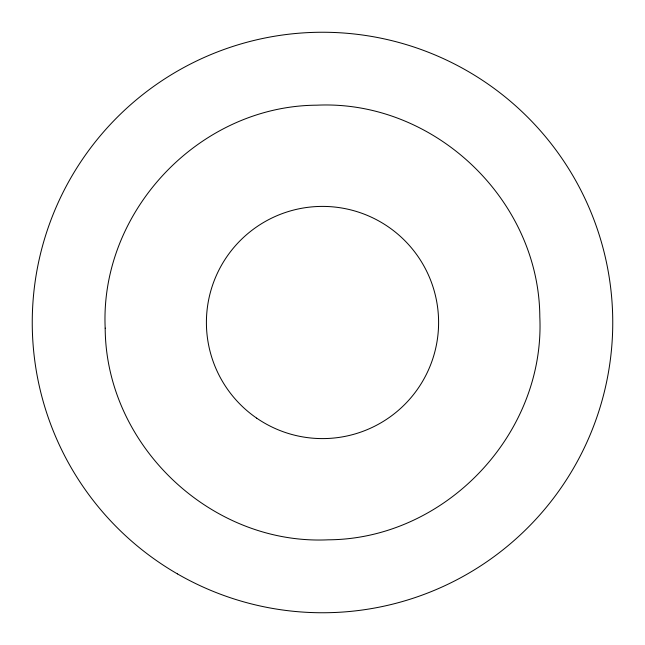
<?xml version="1.0" encoding="UTF-8"?>
<svg xmlns="http://www.w3.org/2000/svg" width="645" height="645" viewBox="0 0 645 645"><rect width="100%" height="100%" fill="white"/><g stroke="black" fill="none" stroke-linecap="round" stroke-linejoin="round"><path stroke-width="0.97" d="M105.183 328.136C105.82 445.389 211.012 545.259 328.136 539.817C445.389 539.18 545.259 433.988 539.817 316.864C539.18 199.611 433.988 99.741 316.864 105.183C199.611 105.82 99.741 211.012 105.183 328.136M256.694 418.145A116.1 116.1 0 0 0 438.237 331.667A116.1 116.1 0 0 0 272.569 217.688A116.1 116.1 0 0 0 256.694 418.145M177.375 573.865A290.25 290.25 0 0 0 612.75 322.5A290.25 290.25 0 0 0 177.375 71.135A290.25 290.25 0 0 0 177.375 573.865"/></g></svg>
